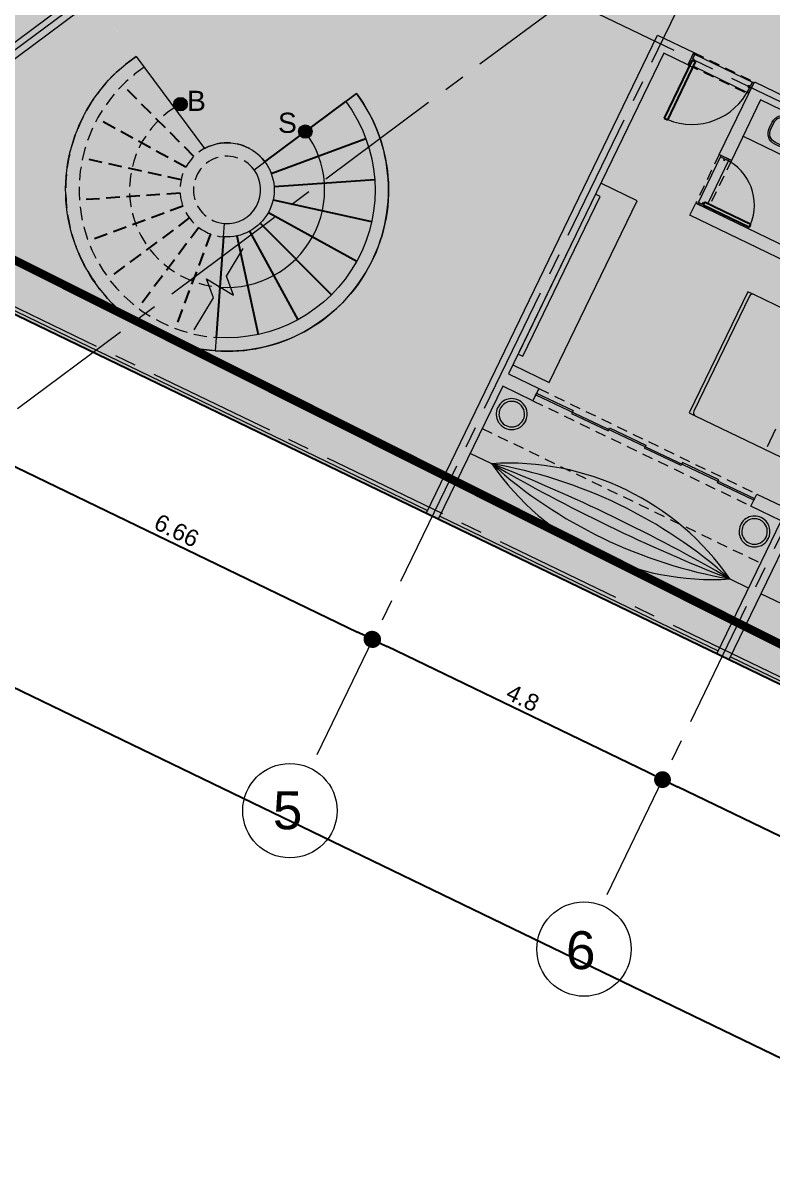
# Model space of a CAD drawing. Header units: metres. Extents: x -466 to 1322, y -1072 to 50.
# Drawn here: x 416.68 to 427.82, y -439.84 to -422.95 of the extents above; entities that cross this region are included whole.
import ezdxf

# ---------------------------------------------------------------- set-up
doc = ezdxf.new("R2010")
doc.units = ezdxf.units.M
doc.set_wipeout_variables(frame=1)
for name, pattern in [('B1 P BAJA$0$HIDDEN', [9.524999999999999, 6.35, -3.175]), ('CENTER2', [28.575000000000003, 19.05, -3.175, 3.175, -3.175]), ('Hidden 1_16_', [0.00238125, 0.0015875, -0.0007937500000000001]), ('OCULTA2', [0.30000000000000004, 0.2, -0.1])]:
    doc.linetypes.add(name, pattern=pattern)
for name, color, linetype, lineweight in [('A - CANCEL', 2, 'Continuous', 0), ('A - Hatch muros', 4, 'Continuous', 0), ('A - MURO BAJO', 2, 'Continuous', 0), ('A - PROY', 250, 'B1 P BAJA$0$HIDDEN', 0), ('A - TXT 100 -1', 2, 'Continuous', 0), ('A-COTAS', 41, 'Continuous', 0), ('A-DOOR', 2, 'Continuous', 9), ('A-EJES', 61, 'CENTER2', 0), ('A-Fixt', 122, 'Continuous', 5), ('A-MUEBLES', 5, 'Continuous', 0), ('A-MURO INT', 4, 'Continuous', 0), ('S-STRS-ANNO', 30, 'Continuous', 9)]:
    doc.layers.add(name, color=color, linetype=linetype, lineweight=lineweight)
for name, color, linetype in [('A-PUERTA', 2, 'Continuous'), ('AKU_Escalera', 5, 'Continuous'), ('AKU_Poligono', 1, 'Continuous'), ('Poligono Fisico', 3, 'Continuous')]:
    doc.layers.add(name, color=color, linetype=linetype)
for name, color, linetype, lineweight, true_color in [('Hatch escaleras', 7, 'Continuous', 0, 0x78372d), ('Hatch Exterior', 7, 'Continuous', 0, 0xa99b89), ('Hatch Interior', 7, 'Continuous', 0, 0xaf6350)]:
    doc.layers.add(name, color=color, linetype=linetype, lineweight=lineweight, true_color=true_color)
doc.styles.get("Standard").update_dxf_attribs({"font": 'arial.ttf'})
doc.styles.add('Style-Arial', font='arial.ttf')
doc.dimstyles.new('ISO-25', dxfattribs={"dimscale": 0.1, "dimtxt": 2.5, "dimasz": 2.5, "dimexe": 1.25, "dimexo": 0.625, "dimtad": 1, "dimdsep": 46, "dimtxsty": 'Standard', "dimblk": 'DOT', "dimcen": 2.5, "dimadec": 0, "dimazin": 0, "dimtfac": 1, "dimtmove": 0, "dimatfit": 3, "dimfxl": 1, "dimarcsym": 0})

# ---------------------------------------------------------------- blocks, each defined once
blk = doc.blocks.new('JVAS_Puerta - 0_90 X 2_10-V18-Planta Baja')
at = {"color": 0}
for p, q in [((-0.4250000000000233, -0.04249999999999342), (-0.4250000000000233, -0.9025000000000094)), ((-0.3740000000000233, -0.04249999999999342), (-0.4250000000000232, -0.04249999999999342)), ((-0.3740000000000233, -0.9025000000000094), (-0.3740000000000233, -0.04249999999999345)), ((-0.4250000000000233, -0.9025000000000094), (-0.3740000000000233, -0.9025000000000094))]:
    blk.add_line(p, q, dxfattribs=at)
at = {"layer": 'A - PROY', "color": 18, "linetype": 'Continuous', "ltscale": 100, "true_color": 0x000000}
blk.add_arc((-0.4250000000000186, -0.0524999999999908), 0.8500000000000131, 273.4398127675145, 2.608054838800084e-13, dxfattribs=at)
at = {"layer": 'A-DOOR', "color": 253, "linetype": 'Continuous', "ltscale": 100}
for p, q in [((-0.4500000000000081, 0.04249999999998802), (0.4499999999999917, 0.04249999999998802)), ((-0.3740000000000233, -0.1075000000000042), (0.4499999999999933, -0.1075000000000042))]:
    blk.add_line(p, q, dxfattribs=at)
at = {"layer": 'A-DOOR'}
for p, q in [((-0.425000000000015, 0.04249999999998029), (-0.4500000000000129, 0.04249999999998029)), ((-0.4500000000000129, 0.04249999999998029), (-0.4500000000000129, -0.1075000000000042)), ((-0.425000000000015, -0.02250000000000893), (-0.425000000000015, 0.04249999999998029)), ((0.4499999999999916, 0.04249999999998029), (0.4249999999999935, 0.04249999999998029)), ((0.4249999999999935, 0.04249999999998029), (0.4249999999999935, -0.02250000000000893)), ((0.4499999999999916, -0.1075000000000042), (0.4499999999999916, 0.04249999999998029)), ((-0.4500000000000129, -0.1075000000000042), (-0.4250000000000151, -0.1075000000000042)), ((-0.4000000000000153, -0.02250000000000893), (-0.425000000000015, -0.02250000000000893)), ((-0.4250000000000151, -0.1075000000000042), (-0.4250000000000151, -0.04250000000000449)), ((-0.4250000000000151, -0.04250000000000449), (-0.4000000000000153, -0.04250000000000449)), ((-0.4000000000000153, -0.04250000000000449), (-0.4000000000000153, -0.02250000000000893)), ((0.4249999999999935, -0.02250000000000893), (0.3999999999999938, -0.02250000000000893)), ((0.3999999999999938, -0.02250000000000893), (0.3999999999999937, -0.04250000000000449)), ((0.3999999999999937, -0.04250000000000449), (0.4249999999999938, -0.04250000000000449)), ((0.4249999999999938, -0.04250000000000449), (0.4249999999999938, -0.1075000000000042)), ((0.4249999999999938, -0.1075000000000042), (0.4499999999999916, -0.1075000000000042))]:
    blk.add_line(p, q, dxfattribs=at)
blk = doc.blocks.new('_Dot')
at = {"color": 0, "linetype": 'ByBlock', "lineweight": -2}
blk.add_line((-0.5, 0), (-1, 0), dxfattribs=at)
at = {"color": 0, "linetype": 'ByBlock', "const_width": 0.5}
blk.add_lwpolyline([(-0.25, 0, 1), (0.25, 0, 1)], format="xyb", close=True, dxfattribs=at)
blk = doc.blocks.new('*D117')
at = {"layer": 'A-COTAS', "color": 0, "lineweight": -2, "transparency": 16777216}
for p, q in [((415.864814470987, -429.2771176507755), (415.8376109009213, -429.3333867877486)), ((416.1170945889445, -429.329662794065), (421.6590380811352, -432.0089405686958)), ((421.9088511963241, -432.0665885759245), (421.9385217691585, -432.0052165750122))]:
    blk.add_line(p, q, dxfattribs=at)
at = {"layer": 'Defpoints', "color": 0, "transparency": 16777216}
for p in [(415.8920180410526, -429.2208485138025), (421.8816476262585, -432.1228577128975), (421.8841146290272, -432.1177548489582)]:
    blk.add_point(p, dxfattribs=at)
at = {"layer": 'A-COTAS', "color": 0, "lineweight": -2, "transparency": 16777216, "xscale": 0.25, "yscale": 0.25, "zscale": 0.25}
for p, rotation in [((415.8920180410525, -429.2208485138027), 154.1983439835458), ((421.8841146290272, -432.1177548489582), 334.1983439835457)]:
    blk.add_blockref('_Dot', p, dxfattribs=dict(at, rotation=rotation))
at = {"layer": 'A-COTAS', "color": 0, "transparency": 16777216, "insert": (418.9708275372859, -430.4981145388841), "char_height": 0.25, "attachment_point": 5, "rotation": 334.1983439835457}
blk.add_mtext('6.66', dxfattribs=at)
blk = doc.blocks.new('*D122')
at = {"layer": 'A-COTAS', "color": 0, "lineweight": -2, "transparency": 16777216}
for p, q in [((426.2197409953696, -434.1444122986679), (426.2469445654352, -434.0881431616949)), ((430.3019775205848, -436.187408930964), (426.4176139731961, -434.3094957159034)), ((430.5517906357735, -436.2450569381931), (430.5814612086081, -436.1836849372804))]:
    blk.add_line(p, q, dxfattribs=at)
at = {"layer": 'Defpoints', "color": 0, "transparency": 16777216}
for p in [(426.1925374253041, -434.2006814356409), (426.1925374253041, -434.2006814356409), (430.5245870657079, -436.3013260751661)]:
    blk.add_point(p, dxfattribs=at)
at = {"layer": 'A-COTAS', "color": 0, "lineweight": -2, "transparency": 16777216, "xscale": 0.25, "yscale": 0.25, "zscale": 0.25}
for p, rotation in [((426.1925374253041, -434.2006814356409), 154.1983439835458), ((430.5270540684769, -436.2962232112264), 334.1983439835457)]:
    blk.add_blockref('_Dot', p, dxfattribs=dict(at, rotation=rotation))
at = {"layer": 'A-COTAS', "color": 0, "transparency": 16777216, "insert": (428.4425569491365, -435.0772651809374), "char_height": 0.25, "width": 0.611186903137759, "attachment_point": 5, "rotation": 334.1983439835457}
blk.add_mtext('4.8', dxfattribs=at)
blk = doc.blocks.new('*D108')
at = {"layer": 'A-COTAS', "color": 0, "lineweight": -2, "transparency": 16777216}
for p, q in [((421.8974987987984, -432.0638024909806), (421.9282283009954, -432.0002401510353)), ((425.9674608774121, -434.0918671553785), (422.0988977087562, -432.2215927052437)), ((426.2197409953696, -434.1444122986679), (426.2469445654353, -434.0881431616949))]:
    blk.add_line(p, q, dxfattribs=at)
at = {"layer": 'Defpoints', "color": 0, "transparency": 16777216}
for p in [(421.8702952287329, -432.1200716279536), (421.8738211608642, -432.1127784249813), (426.1925374253041, -434.2006814356409)]:
    blk.add_point(p, dxfattribs=at)
at = {"layer": 'A-COTAS', "color": 0, "lineweight": -2, "transparency": 16777216, "xscale": 0.25, "yscale": 0.25, "zscale": 0.25}
for p, rotation in [((421.8738211608642, -432.1127784249813), 154.1983439835458), ((426.1925374253041, -434.2006814356408), 334.1983439835457)]:
    blk.add_blockref('_Dot', p, dxfattribs=dict(at, rotation=rotation))
at = {"layer": 'A-COTAS', "color": 0, "transparency": 16777216, "insert": (424.1159404953301, -432.9855427878148), "char_height": 0.25, "attachment_point": 5, "rotation": 334.1983439835457}
blk.add_mtext('4.8', dxfattribs=at)

msp = doc.modelspace()

# ---------------------------------------------------------------- hatches: boundary and pattern name
at = {"layer": 'A - Hatch muros', "transparency": 33554687}
h = msp.add_hatch(color=256, dxfattribs=at)
h.dxf.hatch_style = 1
h.paths.add_polyline_path([(420.6654170963718, -420.4260726990442), (419.3411489095735, -421.4103585999285), (418.2666571555894, -419.9687968557309), (416.6630977361871, -421.1640362411454), (417.7382013366156, -422.6064188519751), (413.4672226406665, -425.7898630635814), (408.2908385620405, -423.2873166492489), (446.081860631942, -395.1191568377162), (446.5002300650453, -395.6803760635337), (446.3398741231067, -395.7999000020773), (446.041028628549, -395.3990367182003), (408.6746143303509, -423.2507081439812), (413.4450075008494, -425.5569764081699), (417.4583214561339, -422.5655868485765), (416.3826060092611, -421.1223833711142), (418.3068157852636, -419.688013562266), (419.3825927594168, -421.1312995860794), (420.5451733384838, -420.2647510316538), (421.0663301497896, -419.8762982313945), (418.8551372867731, -416.9097133054997), (419.0154932287132, -416.7901893669582), (421.3462100302712, -419.9171302347931), (420.6646972770252, -420.4251069735942)])
at = {"layer": 'Hatch escaleras', "transparency": 33554687}
h = msp.add_hatch(color=256, dxfattribs=at)
h.dxf.hatch_style = 1
edge = h.paths.add_edge_path()
edge.add_line((418.3666337867585, -423.4501728426926), (419.3856091601344, -424.8172525909442))
edge.add_arc((419.7198113054841, -425.4323208197155), 0.7000000000000941, 36.69961023286987, 118.517792051013, ccw=False)
edge.add_line((420.2810571022753, -425.0139870348207), (421.6440826087679, -423.9980335572195))
edge.add_arc((419.7198113054837, -425.4323208197176), 2.400000000001568, -235.67933478539646, 36.699610232903126, ccw=False)
h = msp.add_hatch(color=256, dxfattribs=at)
h.dxf.hatch_style = 1
edge = h.paths.add_edge_path()
edge.add_line((418.3666337867586, -423.4501728426926), (419.3856091601344, -424.8172525909442))
edge.add_arc((419.7198113054841, -425.4323208197155), 0.7000000000000941, 36.69961023286987, 118.517792051013, ccw=False)
edge.add_line((420.2810571022753, -425.0139870348207), (421.644082608768, -423.9980335572195))
edge.add_arc((419.7198113054837, -425.4323208197176), 2.400000000001568, -235.67933478539646, 36.699610232903126, ccw=False)
at = {"layer": 'Hatch Exterior', "transparency": 33554687}
h = msp.add_hatch(color=256, dxfattribs=at)
h.dxf.hatch_style = 1
edge = h.paths.add_edge_path()
edge.add_line((418.36663378676, -423.4501728426917), (417.7378969704473, -422.6066457163045))
edge.add_line((417.7378969704473, -422.6066457163045), (413.4672227950557, -425.7898629485048))
edge.add_line((413.4672227950557, -425.7898629485048), (422.6791915435434, -430.243431306716))
edge.add_line((422.6791915435434, -430.243431306716), (424.9304422347741, -425.5868390579803))
edge.add_line((424.9304422347741, -425.5868390579803), (421.6440826087675, -423.9980335572186))
edge.add_arc((419.7198113054841, -425.4323208197164), 2.400000000000698, -235.67933478541238, 36.69961023290932, ccw=False)
at = {"layer": 'S-STRS-ANNO', "lineweight": 0}
h = msp.add_hatch(color=256, dxfattribs=at)
h.dxf.hatch_style = 1
edge = h.paths.add_edge_path()
edge.add_arc((419.0275354329728, -424.1582509172617), 0.1, 0, 360)
h = msp.add_hatch(color=256, dxfattribs=at)
h.dxf.hatch_style = 1
edge = h.paths.add_edge_path()
edge.add_arc((420.8823918845508, -424.5657722652907), 0.1, 0, 360)

# ---------------------------------------------------------------- linework, layer by layer
at = {"layer": 'A - CANCEL'}
for points in [[(424.2997723897888, -428.4999897265848), (424.3212221223209, -428.4548243751046), (424.8632063400791, -428.7122211654907), (424.8417566075468, -428.7573865169711), (425.3837408253053, -429.0147833073563), (425.4051905578369, -428.9696179558778), (425.9471747755958, -429.2270147462623), (425.9257250430636, -429.272180097742)], [(424.3104972560547, -428.4774070508447), (427.5624025626024, -430.0217877931641), (427.551677696336, -430.0443704689037), (427.0096934785802, -429.7869736785137), (427.0311432111106, -429.7418083270375), (426.4891589933541, -429.4844115366482), (426.467709260822, -429.5295768881278), (425.9257250430626, -429.2721800977442)]]:
    msp.add_lwpolyline(points, dxfattribs=at)
at = {"layer": 'A - MURO BAJO'}
for points in [[(419.5436435756396, -427.8258464475211, 0.6426609771684033), (421.6440826087672, -423.9980335572186), (421.483726666827, -424.1175574957601, -0.6426609771683852), (419.5583242197933, -427.6263859785374)], [(419.6831096950995, -425.930971992175, 0.642660977168514), (420.1207011603349, -425.1335109733623), (420.2810571022751, -425.0139870348207, -0.6426609771685305), (419.6684290509456, -426.1304324611588)]]:
    msp.add_lwpolyline(points, format="xyb", close=True, dxfattribs=at)
at = {"layer": 'A - MURO BAJO', "ltscale": 0.05}
for points in [[(427.3900682477002, -424.6347201647154), (428.5154509871604, -425.1787915660273), (428.7766052599073, -424.6386078508442)], [(413.4672227950555, -425.7898629485048), (421.7788853519746, -429.8081741856661), (422.6791915435433, -430.243431306716)], [(413.5124178731724, -425.7561760537515), (421.800648208027, -429.7631588760878), (422.7009543995957, -430.1984159971375)], [(422.8592527818569, -430.330482730926), (426.2804163098144, -431.9844597909139), (427.0006612630696, -432.332665487754)], [(422.8810156379093, -430.2854674213474), (426.302179165867, -431.9394444813352), (427.0224241191221, -432.2876501781752)], [(427.2024853574357, -432.3747016023851), (431.3438938386483, -434.3768843592136)], [(427.1807225013831, -432.4197169119639), (431.3221309825959, -434.4218996687921)]]:
    msp.add_lwpolyline(points, dxfattribs=at)
at = {"layer": 'A - PROY', "color": 250, "linetype": 'Hidden 1_16_', "ltscale": 100}
msp.add_line((423.5121384634312, -428.9800234435743), (427.6535469446438, -430.9822062004025), dxfattribs=at)
for points in [[(426.6579065147757, -423.3921666659589), (427.5582127063437, -423.8274237870085)], [(426.5708550905658, -423.5722279042725), (427.4711612821338, -424.007485025322)], [(427.0359041610845, -424.9077912168896), (426.6876984642448, -425.628036170144)], [(427.215965399398, -424.9948426410995), (426.8677597025583, -425.7150875943539)], [(424.3540229681598, -428.3873764316877), (427.5951252578043, -429.9543020674664)], [(424.2669715439498, -428.5674376700015), (427.5080738335944, -430.13436330578)]]:
    msp.add_lwpolyline(points, dxfattribs=at)
at = {"layer": 'A-EJES', "ltscale": 0.1}
for p, q in [((445.5676340132082, -401.7385709884798), (409.6606288937453, -428.5024477814045)), ((445.6264115996366, -407.0578292626396), (414.0250311541099, -430.6124378944792))]:
    msp.add_line(p, q, dxfattribs=at)
at = {"layer": 'A-Fixt'}
for points in [[(428.132365126473, -424.8825136425023), (427.8602055322691, -424.7509368499461, -0.4142135623730951), (427.7793559850315, -424.518746966671), (427.8238813541094, -424.4266486108238, -0.4142135623730951), (428.0560712368643, -424.3457990635932), (428.3282308312848, -424.477375856771, -0.4142135623730951), (428.4090803788266, -424.7095657394177), (428.3645550095458, -424.8016640956839, -0.414213562373089)], [(428.1428758685342, -424.8607727319106), (427.8707162744316, -424.7291959391448, -0.414213562373095), (427.8010968958329, -424.5292577088333), (427.8456222647011, -424.4371593528851, -0.414213562373095), (428.045560495121, -424.3675399745973), (428.3177200889126, -424.4991167674712, -0.414213562373095), (428.3873394678227, -424.6990549976745), (428.3428140987445, -424.7911533535214, -0.414213562373095)]]:
    msp.add_lwpolyline(points, format="xyb", close=True, dxfattribs=at)
at = {"layer": 'A-MUEBLES'}
for p, q in [((425.8147069237849, -425.5957786601382), (425.2835247702419, -425.3389762332868)), ((425.1961769270554, -425.4966795019909), (424.0470981274867, -427.8734878477262)), ((424.1157014592839, -427.9066544403504), (425.2647802588527, -425.5298460946146)), ((424.5089355606363, -428.2966972348422), (425.8147069237849, -425.5957786601382)), ((425.2647802588527, -425.5298460946146), (425.1961769270554, -425.4966795019909)), ((427.4605117281491, -426.9468170872301), (426.58999748605, -428.7474294703661)), ((427.5505423473059, -426.9903427993352), (427.4605117281491, -426.9468170872301)), ((429.0810628729715, -427.7302799051195), (427.5505423473059, -426.9903427993352)), ((427.483764181675, -427.013595252861), (426.6567756516809, -428.7241770168405)), ((424.0470981274867, -427.8734878477262), (424.1157014592839, -427.9066544403504)), ((423.9777534070932, -428.039894807991), (424.5089355606363, -428.2966972348422)), ((426.58999748605, -428.7474294703661), (426.6800281052068, -428.7909551824712)), ((426.6800281052068, -428.7909551824712), (428.2105486308723, -429.5308922882552)), ((427.8741625720731, -428.991838729238), (427.7484172993765, -429.2519361339539)), ((423.653487800161, -429.5044416977996), (423.3334159282983, -429.3497014963191)), ((427.194891790932, -431.2165495561389), (427.4748244095113, -431.3518842531473)), ((427.9749575196872, -431.5936758788378), (427.6548856478244, -431.4389356773572))]:
    msp.add_line(p, q, dxfattribs=at)
for centre, radius, start, end in [((427.5287794912535, -427.0353581089134), 0.04999999999999998, 64.19834398353996, 154.1983439835436), ((426.7017909612591, -428.7459398728927), 0.04999999999998675, 154.1983439835436, 244.19834398354), ((423.9167183976427, -433.4786199895823), 3.982886320536629, 34.60722418379883, 93.78946378332182), ((426.9316611934514, -427.2423712643545), 3.982886320536629, 214.6072241837988, 273.7894637833218), ((422.4499994285824, -436.5124501218756), 7.110595357102001, 48.14106770590159, 80.2556202612112), ((428.3983801625114, -424.2085411320625), 7.110595357102001, 228.1410677058889, 260.2556202612112), ((414.2631473641965, -453.4465179327628), 25.71772750349651, 59.81233494896493, 68.58435301816446), ((436.5852322268963, -407.2744733211757), 25.71772750349651, 239.812334948965, 248.5843530181717)]:
    msp.add_arc(centre, radius, start, end, dxfattribs=at)
at = {"layer": 'A-MUEBLES', "lineweight": 0}
for centre, radius, start, end in [((423.9516914830853, -428.7666928712038), 0.2300000000000692, 77.0888978295485, 182.8163488375714), ((423.9516914830853, -428.7666928712038), 0.2300000000001554, 51.78399829380443, 77.0888978295485), ((423.9516914830853, -428.7666928712038), 0.2300000000000378, 334.1792552052819, 51.78399829380443), ((423.9516914830853, -428.7666928712038), 0.2300000000000348, 182.8163488375714, 209.5638706175075), ((423.9516914830853, -428.7666928712038), 0.2300000000000032, 209.5638706175075, 220.6943962877115), ((423.9516914830853, -428.7666928712038), 0.2300000000001653, 220.6943962877115, 231.269612582714), ((423.9516914830853, -428.7666928712038), 0.2299999999999583, 231.269612582714, 237.256178300477), ((423.9516914830853, -428.7666928712038), 0.2299999999999035, 237.256178300477, 256.5745121254352), ((423.9516914830853, -428.7666928712038), 0.2300000000000443, 256.5745121254352, 267.6641141312651), ((423.9516914830853, -428.7666928712038), 0.2300000000000611, 267.6641141312651, 305.5421616123986), ((423.9516914830853, -428.7666928712038), 0.230000000000189, 305.5421616123986, 334.1792552052819), ((427.561055004106, -430.5116560733825), 0.2300000000000692, 77.0888978295485, 182.8163488375714), ((427.561055004106, -430.5116560733825), 0.2300000000001554, 51.78399829380443, 77.0888978295485), ((427.561055004106, -430.5116560733825), 0.2300000000000378, 334.1792552052819, 51.78399829380443), ((427.561055004106, -430.5116560733825), 0.2300000000000348, 182.8163488375714, 209.5638706175075), ((427.561055004106, -430.5116560733825), 0.2300000000000032, 209.5638706175075, 220.6943962877115), ((427.561055004106, -430.5116560733825), 0.2300000000001653, 220.6943962877115, 231.269612582714), ((427.561055004106, -430.5116560733825), 0.2299999999999583, 231.269612582714, 237.256178300477), ((427.561055004106, -430.5116560733825), 0.2299999999999035, 237.256178300477, 256.5745121254352), ((427.561055004106, -430.5116560733825), 0.2300000000000611, 267.6641141312651, 305.5421616123986), ((427.561055004106, -430.5116560733825), 0.230000000000189, 305.5421616123986, 334.1792552052819), ((427.561055004106, -430.5116560733825), 0.2300000000000443, 256.5745121254352, 267.6641141312651)]:
    msp.add_arc(centre, radius, start, end, dxfattribs=at)
at = {"layer": 'A-MUEBLES', "color": 254, "lineweight": 0}
for centre, radius, start, end in [((423.9516914830853, -428.7666928712038), 0.1900000000000108, 79.77644212050255, 189.8971294223359), ((423.9516914830853, -428.7666928712038), 0.1900000000000402, 64.17925521856436, 79.77644212050255), ((423.9516914830853, -428.7666928712038), 0.1900000000000458, 49.23282401390212, 64.17925521856436), ((423.9516914830853, -428.7666928712038), 0.1900000000001699, 334.1792552052819, 49.17925521362157), ((423.9516914830853, -428.7666928712038), 0.1900000000000188, 189.8971294223359, 228.5820682925637), ((423.9516914830853, -428.7666928712038), 0.1899999999999929, 298.4613810217462, 334.1792552052819), ((423.9516914830853, -428.7666928712038), 0.1900000000000591, 228.5820682925637, 259.1256864086034), ((423.9516914830853, -428.7666928712038), 0.1899999999999591, 259.1792551984113, 298.4613810217462), ((427.561055004106, -430.5116560733825), 0.1900000000000108, 79.77644212050255, 189.8971294223359), ((427.561055004106, -430.5116560733825), 0.1900000000000402, 64.17925521856436, 79.77644212050255), ((427.561055004106, -430.5116560733825), 0.1900000000000458, 49.23282401390212, 64.17925521856436), ((427.561055004106, -430.5116560733825), 0.1900000000001699, 334.1792552052819, 49.17925521362157), ((427.561055004106, -430.5116560733825), 0.1900000000000188, 189.8971294223359, 228.5820682925637), ((427.561055004106, -430.5116560733825), 0.1900000000000591, 228.5820682925637, 259.1256864086034), ((427.561055004106, -430.5116560733825), 0.1899999999999591, 259.1792551984113, 298.4613810217462), ((427.561055004106, -430.5116560733825), 0.1899999999999929, 298.4613810217462, 334.1792552052819)]:
    msp.add_arc(centre, radius, start, end, dxfattribs=at)
at = {"layer": 'A-MURO INT'}
msp.add_lwpolyline([(420.6654170963718, -420.4260726990442), (419.3411489095735, -421.4103585999285), (418.2666571555894, -419.9687968557309), (416.6630977361871, -421.1640362411454), (417.7382013366156, -422.6064188519751), (413.4672226406665, -425.7898630635814), (408.2908385620405, -423.2873166492489), (446.081860631942, -395.1191568377162), (446.5002300650453, -395.6803760635337), (446.3398741231067, -395.7999000020773), (446.041028628549, -395.3990367182003), (408.6746143303509, -423.2507081439812), (413.4450075008494, -425.5569764081699), (417.4583214561339, -422.5655868485765), (416.3826060092611, -421.1223833711142), (418.3068157852636, -419.688013562266), (419.3825927594168, -421.1312995860794), (420.5451733384838, -420.2647510316538), (421.0663301497896, -419.8762982313945), (418.8551372867731, -416.9097133054997), (419.0154932287132, -416.7901893669582), (421.3462100302712, -419.9171302347931), (420.6646972770252, -420.4251069735942)], close=True, dxfattribs=at)
for points in [[(422.6791915435433, -430.243431306716), (426.1177227998352, -423.1310123933292), (426.6579065147768, -423.3921666659564), (426.5708550905669, -423.57222790427), (426.2107326139388, -423.3981250558527), (423.9038698723759, -428.1697478711631), (424.3540229681598, -428.3873764316879), (424.2669715439499, -428.5674376700015), (423.816818448166, -428.3498091094766), (422.8592527818569, -430.330482730926), (422.6791915435433, -430.243431306716)], [(430.3521410951514, -425.4003078126807), (427.6512225204474, -424.0945364495319), (427.215965399398, -424.9948426410995), (427.0359041610846, -424.9077912168898), (427.5582127063437, -423.8274237870085), (433.5002335706927, -426.7001207859357)], [(429.4816268530523, -427.2009201958165), (426.6006470400348, -425.8080974084576), (426.6876984642447, -425.628036170144), (429.5686782772622, -427.0208589575029)], [(428.1382881676921, -430.4390432905147), (427.1807225013831, -432.4197169119639), (427.0006612630694, -432.3326654877542), (427.9582269293785, -430.3519918663048), (427.5080738335945, -430.13436330578), (427.5951252578044, -429.9543020674664), (428.0452783535884, -430.1719306279913)]]:
    msp.add_lwpolyline(points, dxfattribs=at)
at = {"layer": 'A-MURO INT', "linetype": 'OCULTA2'}
for centre, radius, start, end in [((419.719811305484, -425.4323208197156), 2.400000000000003, 124.3206652145982, 265.7905193237995), ((419.719811305484, -425.4323208197156), 2.200000000000003, 124.1042556284428, 265.7905193237995), ((419.7198113054839, -425.4323208197154), 0.6999999999999998, 36.69961023285874, 265.79051932377), ((419.7198113054839, -425.4323208197154), 0.4999999999999999, 36.69961023287502, 265.7905193237766)]:
    msp.add_arc(centre, radius, start, end, dxfattribs=at)
at = {"layer": 'AKU_Escalera', "linetype": 'OCULTA2'}
for points in [[(419.2258619505301, -424.9363228008274), (418.1673990470568, -423.8734699032113)], [(419.1061315800347, -425.095575820387), (417.7911035969289, -424.3739793932559)], [(419.0361178912014, -425.2821099170926), (417.5710605748816, -424.9602294114734)], [(419.021492976712, -425.4808132077901), (417.525096557915, -425.5847254679506)], [(419.0634416601606, -425.675587933601), (417.6569352773253, -426.1968746062137)], [(419.1585655086927, -425.8506546046101), (417.9558959441409, -426.7470841436709)], [(419.2991581538236, -425.991830360294), (418.3977585431239, -427.1907793758198)], [(419.4738296155815, -426.0876779805317), (418.9467259943628, -427.4920147537091)]]:
    msp.add_lwpolyline(points, dxfattribs=at)
at = {"layer": 'AKU_Escalera'}
for points in [[(420.2810571022751, -425.0139870348207), (421.483726666827, -424.1175574957601)], [(420.3761809508072, -425.18905370583), (421.7826873336425, -424.6677670332172)], [(420.4181296342559, -425.3838284316409), (421.9145260530528, -425.2799161714802)], [(420.4035047197664, -425.5825317223382), (421.8685620360863, -425.9044122279577)], [(420.3334910309331, -425.7690658190438), (421.6485190140389, -426.4906622461751)], [(420.2137606604377, -425.9283188386034), (421.2722235639109, -426.9911717362197)], [(419.6684290509456, -426.1304324611588), (419.5583242197933, -427.6263859785372)], [(419.8671911709905, -426.1166300884261), (420.1830051685058, -427.5830070928057)], [(420.054013450834, -426.0473890484864), (420.7701609051563, -427.3653923958523)]]:
    msp.add_lwpolyline(points, dxfattribs=at)
at = {"layer": 'Hatch escaleras'}
msp.add_lwpolyline([(418.3666337867585, -423.4501728426926), (419.3856091601344, -424.8172525909442, -0.3729807163335283), (420.2810571022753, -425.0139870348207), (421.6440826087679, -423.9980335572195, -2.486917926018568)], format="xyb", close=True, dxfattribs=at)
at = {"layer": 'S-STRS-ANNO', "lineweight": 0}
for p, q in [((419.7101050516491, -426.717785860762), (419.9582308122136, -426.3057580961145)), ((419.4125974365122, -426.7574986994982), (419.8141558342268, -426.9993197401973)), ((419.5166482190898, -427.0390325789338), (419.4125974365122, -426.7574986994982)), ((419.8141558342268, -426.9993197401973), (419.7101050516491, -426.717785860762)), ((419.2323772429795, -427.511081650237), (419.5166482190898, -427.0390325789338))]:
    msp.add_line(p, q, dxfattribs=at)
for centre in [(419.0275354329728, -424.1582509172617), (420.8823918845508, -424.5657722652907)]:
    msp.add_circle(centre, 0.1, dxfattribs=at)
at = {"layer": 'S-STRS-ANNO', "linetype": 'OCULTA2'}
msp.add_arc((419.7198113054841, -425.4323208197156), 1.450000000000011, 122.7600739363944, 265.7905193237831, dxfattribs=at)
at = {"layer": 'S-STRS-ANNO', "lineweight": 0}
msp.add_arc((419.7198113054841, -425.4323208197156), 1.449999999999699, 265.7905193237831, 36.69961023289131, dxfattribs=at)

# ---------------------------------------------------------------- block references
at = {"layer": 'A-PUERTA'}
for p, xscale, yscale, zscale, rotation in [((427.0802515167161, -423.66731478872), 1.111111111111195, 1.111111111111195, 1.111111111111195, 334.1983439835791), ((426.9258230862872, -425.2988653110137), 0.888888888888883, 0.888888888888883, 0.888888888888883, 64.19834398354133)]:
    msp.add_blockref('JVAS_Puerta - 0_90 X 2_10-V18-Planta Baja', p, dxfattribs=dict(at, xscale=xscale, yscale=yscale, zscale=zscale, rotation=rotation))

# ---------------------------------------------------------------- texts
at = {"layer": 'S-STRS-ANNO', "lineweight": 0}
for s, rotation, p in [('B', 0.1339034392612889, (419.1251310180841, -424.2589940414714)), ('S', 0.5, (420.4779495598562, -424.5863968352737))]:
    msp.add_text(s, height=0.3, rotation=rotation, dxfattribs=at).set_placement(p)

# ---------------------------------------------------------------- dimensions: what is measured, and where the dimension line sits
at = {"layer": 'A-COTAS'}
for base, p1, p2, picture, middle in [((421.8841146290272, -432.1177548489582), (415.8920180410526, -429.2208485138026), (421.8816476262585, -432.1228577128975), '*D117', (418.9708275372859, -430.4981145388841)), ((421.8738211608642, -432.1127784249813), (426.1925374253041, -434.2006814356409), (421.8702952287329, -432.1200716279536), '*D108', (424.1159404953301, -432.9855427878148))]:
    dim = msp.add_linear_dim(base=base, p1=p1, p2=p2, angle=334.1983439835436, dimstyle='ISO-25', override={"dimtmove": 1}, dxfattribs=at)
    dim.commit()
    dim.dimension.update_dxf_attribs({"geometry": picture, "text_midpoint": middle})
dim = msp.add_linear_dim(base=(426.1925374253041, -434.2006814356409), p1=(430.5245870657079, -436.3013260751661), p2=(426.1925374253041, -434.2006814356409), angle=334.1983439835436, text='4.8', dimstyle='ISO-25', override={"dimtmove": 1}, dxfattribs=at)
dim.commit()
dim.dimension.update_dxf_attribs({"geometry": '*D122', "text_midpoint": (428.4425569491365, -435.0772651809374)})

# ---------------------------------------------------------------- wipeouts: each hides what was drawn before it
for points in [[(421.29126363143644, -434.95456741658734), (421.3083601274129, -434.91397408612886), (421.322874011051, -434.8723873594712), (421.33474800268266, -434.8299713604242), (421.3439352410876, -434.7868934855595), (421.35039946843335, -434.743323743568), (421.3541151733675, -434.6994340843165), (421.35506769170047, -434.6553977202385), (421.35325326427744, -434.6113884427449), (421.34867905181454, -434.5675799363481), (421.3413631066386, -434.5241450932084), (421.3313343014429, -434.4812553308085), (421.3186322153397, -434.43907991544586), (421.30330697766, -434.397785294217), (421.2854190701154, -434.3575344381261), (421.2650390881048, -434.3184861989131), (421.24224746210643, -434.2807946821391), (421.21713414025555, -434.24460863900083), (421.1897982333604, -434.2100708792789), (421.16034762375716, -434.1773177077322), (421.12889853954675, -434.1464783861653), (421.09557509589706, -434.11767462329135), (421.06050880521605, -434.0910200944028), (421.02383805813304, -434.06661999274854), (420.9857075773333, -434.04457061438177), (420.94626784640434, -434.02495897812605), (420.90567451594586, -434.00786248214933), (420.86408778928785, -433.9933485985115), (420.82167179024145, -433.9814746068797), (420.77859391537663, -433.9722873684748), (420.7350241733852, -433.96582314112914), (420.69113451413364, -433.96210743619486), (420.6470981500555, -433.9611549178619), (420.603088872562, -433.96296934528493), (420.5592803661651, -433.9675435577477), (420.5158455230254, -433.9748595029239), (420.4729557606256, -433.9848883081196), (420.43078034526286, -433.9975903942226), (420.389485724034, -434.0129156319023), (420.34923486794287, -434.030803539447), (420.3101866287301, -434.0511835214576), (420.272495111956, -434.0739751474558), (420.23630906881783, -434.09908846930693), (420.201771309096, -434.12642437620184), (420.1690181375492, -434.15587498580544), (420.1381788159824, -434.1873240700156), (420.10937505310824, -434.2206475136653), (420.0827205242198, -434.2557138043461), (420.0583204225653, -434.29238455142934), (420.03627104419877, -434.3305150322292), (420.0166594079428, -434.36995476315803), (419.99956291196634, -434.4105480936165), (419.9850490283284, -434.4521348202745), (419.9731750366967, -434.4945508193208), (419.9639877982918, -434.53762869418586), (419.957523570946, -434.5811984361774), (419.95380786601174, -434.62508809542885), (419.9528553476789, -434.66912445950686), (419.95466977510193, -434.71313373700036), (419.9592439875647, -434.75694224339736), (419.9665599327409, -434.80037708653686), (419.9765887379365, -434.84326684893676), (419.9892908240396, -434.8854422642995), (420.0046160617193, -434.9267368855284), (420.0225039692639, -434.9669877416195), (420.0428839512746, -435.0060359808323), (420.0656755772728, -435.04372749760626), (420.0907888991236, -435.07991354074454), (420.11812480601884, -435.1144513004664), (420.1475754156222, -435.1472044720131), (420.1790244998326, -435.1780437935802), (420.2123479434822, -435.20684755645414), (420.2474142341632, -435.2335020853426), (420.2840849812462, -435.25790218699717), (420.3222154620461, -435.2799515653636), (420.3616551929749, -435.29956320161943), (420.4022485234335, -435.31665969759615), (420.4438352500914, -435.331173581234), (420.4862512491379, -435.34304757286566), (420.52932912400263, -435.3522348112707), (420.57289886599415, -435.35869903861624), (420.61678852524574, -435.36241474355074), (420.66082488932375, -435.3633672618836), (420.70483416681736, -435.36155283446044), (420.74864267321425, -435.35697862199765), (420.79207751635386, -435.3496626768217), (420.83496727875377, -435.3396338716259), (420.8771426941164, -435.3269317855228), (420.9184373153454, -435.3116065478432), (420.9586881714364, -435.2937186402984), (420.9977364106493, -435.2733386582878), (421.03542792742337, -435.25054703228955), (421.07161397056154, -435.22543371043855), (421.1061517302834, -435.19809780354353), (421.1389049018301, -435.1686471939403), (421.16974422339695, -435.13719810972987), (421.198547986271, -435.1038746660802), (421.2252025151595, -435.06880837539927), (421.24960261681395, -435.03213762831604), (421.2716519951807, -434.9940071475163)], [(425.66274661373063, -437.01272074704866), (425.6798431097071, -436.9721274165902), (425.6943569933452, -436.9305406899325), (425.70623098497686, -436.88812469088555), (425.7154182233818, -436.84504681602084), (425.72188245072755, -436.8014770740293), (425.7255981556617, -436.75758741477784), (425.72655067399467, -436.71355105069983), (425.72473624657164, -436.6695417732062), (425.72016203410874, -436.62573326680945), (425.7128460889328, -436.5822984236697), (425.7028172837371, -436.5394086612698), (425.6901151976339, -436.4972332459072), (425.6747899599542, -436.4559386246783), (425.6569020524096, -436.4156877685874), (425.636522070399, -436.3766395293744), (425.61373044440063, -436.33894801260044), (425.58861712254975, -436.30276196946215), (425.5612812156546, -436.2682242097402), (425.53183060605136, -436.2354710381935), (425.50038152184095, -436.20463171662664), (425.46705807819126, -436.1758279537527), (425.43199178751024, -436.1491734248641), (425.39532104042723, -436.12477332320987), (425.3571905596275, -436.1027239448431), (425.31775082869854, -436.0831123085874), (425.27715749824006, -436.06601581261066), (425.23557077158205, -436.0515019289728), (425.19315477253565, -436.03962793734104), (425.15007689767083, -436.0304406989361), (425.1065071556794, -436.02397647159046), (425.06261749642783, -436.0202607666562), (425.0185811323497, -436.0193082483232), (424.9745718548562, -436.02112267574626), (424.9307633484593, -436.02569688820904), (424.8873285053196, -436.0330128333852), (424.8444387429198, -436.0430416385809), (424.80226332755706, -436.0557437246839), (424.7609687063282, -436.0710689623636), (424.72071785023707, -436.0889568699083), (424.6816696110243, -436.1093368519189), (424.6439780942502, -436.13212847791715), (424.607792051112, -436.15724179976826), (424.5732542913902, -436.18457770666316), (424.5405011198434, -436.21402831626676), (424.5096617982766, -436.24547740047694), (424.48085803540243, -436.27880084412664), (424.454203506514, -436.3138671348074), (424.4298034048595, -436.35053788189066), (424.40775402649297, -436.3886683626905), (424.388142390237, -436.42810809361936), (424.37104589426053, -436.46870142407784), (424.3565320106226, -436.51028815073585), (424.3446580189909, -436.55270414978213), (424.335470780586, -436.5957820246472), (424.3290065532402, -436.6393517666387), (424.32529084830594, -436.6832414258902), (424.3243383299731, -436.7272777899682), (424.32615275739613, -436.7712870674617), (424.3307269698589, -436.8150955738587), (424.3380429150351, -436.8585304169982), (424.3480717202307, -436.9014201793981), (424.3607738063338, -436.94359559476084), (424.3760990440135, -436.9848902159897), (424.3939869515581, -437.0251410720808), (424.4143669335688, -437.0641893112936), (424.437158559567, -437.1018808280676), (424.4622718814178, -437.13806687120587), (424.48960778831304, -437.1726046309277), (424.5190583979164, -437.2053578024744), (424.5505074821268, -437.2361971240415), (424.5838309257764, -437.26500088691546), (424.6188972164574, -437.2916554158039), (424.6555679635404, -437.3160555174585), (424.69369844434027, -437.3381048958249), (424.7331381752691, -437.35771653208076), (424.7737315057277, -437.3748130280575), (424.8153182323856, -437.3893269116953), (424.8577342314321, -437.401200903327), (424.9008121062968, -437.410388141732), (424.94438184828834, -437.41685236907756), (424.98827150753993, -437.42056807401207), (425.03230787161795, -437.4215205923449), (425.07631714911156, -437.41970616492176), (425.12012565550845, -437.415131952459), (425.16356049864805, -437.40781600728303), (425.20645026104796, -437.3977872020872), (425.2486256764106, -437.3850851159841), (425.2899202976396, -437.36975987830454), (425.3301711537306, -437.3518719707597), (425.3692193929435, -437.3314919887491), (425.40691090971757, -437.30870036275087), (425.44309695285574, -437.2835870408999), (425.4776347125776, -437.25625113400486), (425.51038788412427, -437.2268005244016), (425.54122720569114, -437.1953514401912), (425.5700309685652, -437.1620279965415), (425.5966854974537, -437.1269617058606), (425.62108559910814, -437.09029095877736), (425.6431349774749, -437.0521604779776)]]:
    msp.add_wipeout(points).dxf.layer = 'Hatch escaleras'

# ---------------------------------------------------------------- next in the draw order: hatches: boundary and pattern name
at = {"layer": 'A - Hatch muros', "transparency": 33554687}
h = msp.add_hatch(color=256, dxfattribs=at)
h.dxf.hatch_style = 1
h.paths.add_polyline_path([(422.6791915435433, -430.243431306716), (426.1177227998352, -423.1310123933292), (426.6579065147768, -423.3921666659564), (426.5708550905669, -423.57222790427), (426.2107326139388, -423.3981250558527), (423.9038698723759, -428.1697478711631), (424.3540229681598, -428.3873764316879), (424.2669715439499, -428.5674376700015), (423.816818448166, -428.3498091094766), (422.8592527818569, -430.330482730926)])
h.paths.add_polyline_path([(429.5686782772622, -427.0208589575029), (430.3521410951514, -425.4003078126807), (427.6512225204474, -424.0945364495319), (427.215965399398, -424.9948426410995), (427.0359041610846, -424.9077912168898), (427.5582127063437, -423.8274237870085), (433.5002335706927, -426.7001207859357), (432.9779250254335, -427.7804882158159), (432.7978637871204, -427.6934367916062), (433.2331209081691, -426.7931306000394), (430.532202333465, -425.4873592368906), (429.7487395155758, -427.1079103817128), (432.6297193285934, -428.500733169072), (432.5426679043835, -428.6807944073853), (429.6616880913659, -427.2879716200264), (428.225339591902, -430.2589820522012), (428.675492687686, -430.4766106127261), (428.5884412634762, -430.6566718510396), (428.1382881676921, -430.4390432905147), (427.1807225013831, -432.4197169119639), (427.0006612630694, -432.3326654877542), (427.9582269293785, -430.3519918663048), (427.5080738335945, -430.13436330578), (427.5951252578044, -429.9543020674664), (428.0452783535884, -430.1719306279913), (429.4816268530523, -427.2009201958165), (426.6006470400348, -425.8080974084576), (426.6876984642447, -425.628036170144)])
h.paths.add_polyline_path([(432.4597578872182, -432.5282774715527), (431.5021922209093, -434.508951093002), (431.3221309825958, -434.4218996687923), (432.2796966489047, -432.4412260473428), (431.8295435531207, -432.2235974868181), (431.9165949773306, -432.0435362485046), (432.3667480731146, -432.2611648090292), (434.6736108146775, -427.4895419937188), (434.3134883380495, -427.3154391452983), (434.4005397622595, -427.135377906985), (435.3008459538291, -427.5706350280318), (435.2137945296192, -427.7506962663454), (434.8536720529911, -427.5765934179287), (432.5468093114281, -432.3482162332393), (432.996962407212, -432.565844793764), (432.9099109830021, -432.7459060320775)])
h.paths.add_polyline_path([(438.2116177163143, -431.1993273195787), (438.9950805342036, -429.5787761747567), (436.2941619594995, -428.2730048116077), (435.8589048384502, -429.1733110031755), (435.6788436001368, -429.0862595789656), (436.2011521453959, -428.0058921490843), (442.1431730097448, -430.8785891480115), (441.6208644644856, -431.958956577892), (441.4408032261725, -431.8719051536823), (441.8760603472213, -430.9715989621154), (439.1751417725171, -429.6658275989664), (438.391678954628, -431.2863787437889), (441.2726587676456, -432.6792015311478), (441.1856073434357, -432.8592627694611), (438.3046275304181, -431.4664399821024), (436.8682790309541, -434.437450414277), (437.3184321267381, -434.6550789748019), (437.2313807025283, -434.8351402131154), (436.7812276067442, -434.6175116525906), (435.8236619404353, -436.5981852740397), (435.6436007021216, -436.51113384983), (436.6011663684307, -434.5304602283807), (436.1510132726467, -434.312831667856), (436.2380646968566, -434.1327704295422), (436.6882177926406, -434.3503989900671), (438.1245662921044, -431.3793885578923), (435.243586479087, -429.9865657705336), (435.3306379032969, -429.8065045322201)])
h.paths.add_polyline_path([(443.3165502537296, -431.6680103557946), (441.0096875121667, -436.439633171105), (440.5595344163826, -436.2220046105801), (440.4724829921727, -436.4020658488937), (440.9226360879568, -436.6196944094183), (439.9650704216477, -438.6003680308679), (440.1451316599613, -438.6874194550778), (441.1026973262704, -436.7067458336282), (441.5528504220543, -436.9243743941531), (441.6399018462642, -436.7443131558396), (441.1897487504803, -436.5266845953149), (443.4966114920432, -431.7550617800043), (443.8567339686716, -431.9291646284221), (443.9437853928815, -431.7491033901085), (443.0434792013124, -431.3138462690608), (442.9564277771025, -431.4939075073744)])
h.paths.add_polyline_path([(446.8545571553668, -435.377795681655), (447.638019973256, -433.7572445368328), (444.937101398552, -432.451473173684), (444.5018442775026, -433.3517793652516), (444.3217830391892, -433.2647279410417), (444.8440915844483, -432.1843605111603), (450.7861124487973, -435.0570575100878), (450.2638039035381, -436.137424939968), (450.083742665225, -436.0503735157583), (450.5189997862737, -435.1500673241915), (447.8180812115696, -433.8442959610427), (447.0346183936804, -435.4648471058649), (449.915598206698, -436.8576698932238), (449.8285467824881, -437.0377311315374), (446.9475669694705, -435.6449083441785), (445.5112184700066, -438.6159187763533), (445.9613715657906, -438.8335473368779), (445.8743201415808, -439.0136085751915), (445.4241670457967, -438.7959800146668), (444.4666013794877, -440.776653636116), (444.286540141174, -440.6896022119063), (445.2441058074831, -438.7089285904567), (444.7939527116991, -438.4913000299321), (444.881004135909, -438.3112387916185), (445.331157231693, -438.5288673521434), (446.7675057311569, -435.5578569199686), (443.8865259181394, -434.1650341326097), (443.9735773423493, -433.9849728942961)])
h.paths.add_polyline_path([(452.2266023553055, -435.753468903767), (451.6864186403669, -435.4923146311348), (451.5993672161568, -435.6723758694484), (451.9594896927822, -435.8464787178707), (449.6526269512192, -440.6181015331811), (449.2036849543293, -440.401058483922), (449.1142113323313, -440.5799486997039), (449.5655755270093, -440.7981627714946), (448.6080098613836, -442.7788363932746), (448.7880710990138, -442.8658878171539)])
at = {"layer": 'Hatch Exterior', "transparency": 33554687}
h = msp.add_hatch(color=256, dxfattribs=at)
h.dxf.hatch_style = 1
h.paths.add_polyline_path([(422.6791915435434, -430.243431306716), (427.1807225013831, -432.4197169119641), (431.5021922209094, -434.5089510930018), (448.8046171825446, -442.8738870964544), (449.7456367653229, -440.8852141957045), (423.816818448166, -428.3498091094766), (423.6367572098525, -428.2627576852667)])
at = {"layer": 'Hatch Interior', "transparency": 33554687}
h = msp.add_hatch(color=256, dxfattribs=at)
h.dxf.hatch_style = 1
edge = h.paths.add_edge_path()
edge.add_line((417.7382013366155, -422.6064188519749), (419.3856091601344, -424.8172525909442))
edge.add_arc((419.7198113054841, -425.4323208197147), 0.6999999999994447, 36.69961023283258, 118.5177920510418, ccw=False)
edge.add_line((420.2810571022751, -425.0139870348207), (421.6440826087675, -423.9980335572186))
edge.add_line((421.6440826087675, -423.9980335572186), (425.1105034730809, -425.6738904822046))
edge.add_line((425.1105034730809, -425.6738904822046), (423.8168184481662, -428.3498091094766))
edge.add_line((423.8168184481662, -428.3498091094766), (449.7456367653228, -440.8852141957045))
edge.add_line((449.7456367653228, -440.8852141957045), (452.2266023553055, -435.753468903767))
edge.add_line((452.2266023553055, -435.753468903767), (452.8794880392586, -434.4030096190852))
edge.add_line((452.8794880392586, -434.4030096190852), (426.277550809117, -421.5421821328976))
edge.add_line((426.277550809117, -421.5421821328976), (424.9683412701153, -419.8364884354073))
edge.add_line((424.9683412701153, -419.8364884354073), (443.8483736920417, -405.7639457684347))
edge.add_line((443.8483736920417, -405.7639457684347), (442.6531343066264, -404.1603863490291))
edge.add_line((442.6531343066264, -404.1603863490291), (449.189518682228, -399.2883847571911))
edge.add_line((449.189518682228, -399.2883847571911), (446.0818606319457, -395.1191568377211))
edge.add_line((446.0818606319457, -395.1191568377211), (408.2908385620405, -423.2873166492489))
edge.add_line((408.2908385620405, -423.2873166492489), (413.4672226406664, -425.7898630635814))
edge.add_line((413.4672226406664, -425.7898630635814), (417.7382013366155, -422.6064188519749))

# ---------------------------------------------------------------- next in the draw order: linework, layer by layer
at = {"layer": 'A - TXT 100 -1'}
for centre in [(420.6539615196897, -434.6622610898726), (425.0254445019839, -436.720414420334)]:
    msp.add_circle(centre, 0.7011397651498625, dxfattribs=at)
at = {"layer": 'A-EJES', "ltscale": 0.1}
for p, q in [((452.0930460254696, -435.7999738123651), (411.3290842565365, -416.0924511748899)), ((448.6519986130534, -442.6878480018929), (404.3700037479078, -421.2795162811383)), ((426.8606391005665, -421.8240788180822), (420.970028734111, -434.0084928771691)), ((431.1690618963435, -423.9070054057988), (425.2784515303879, -436.0914194638517))]:
    msp.add_line(p, q, dxfattribs=at)
at = {"layer": 'AKU_Poligono'}
for points in [[(448.8046171825445, -442.8738870964544), (277.530436551221, -360.0706058684475)], [(450.6115836257381, -449.3011393647298), (277.9094250936908, -365.8074957291192)]]:
    msp.add_lwpolyline(points, dxfattribs=at)
at = {"layer": 'Poligono Fisico', "color": 5, "linetype": 'OCULTA2', "const_width": 0.125}
msp.add_lwpolyline([(450.8560995875272, -443.6815795687323), (409.0603488594273, -422.7137494936301), (450.4644512923715, -391.8525208128196), (465.8133091904484, -430.5006609507802)], close=True, dxfattribs=at)

# ---------------------------------------------------------------- next in the draw order: texts
at = {"layer": 'A - TXT 100 -1', "style": 'Style-Arial'}
for s, p in [('5', (420.3997334664649, -434.9378286823362)), ('6', (424.7570893336705, -437.0169555141695))]:
    msp.add_text(s, height=0.5636953699663251, rotation=359.7227450262889, dxfattribs=at).set_placement(p)

doc.saveas('drawing.dxf')
